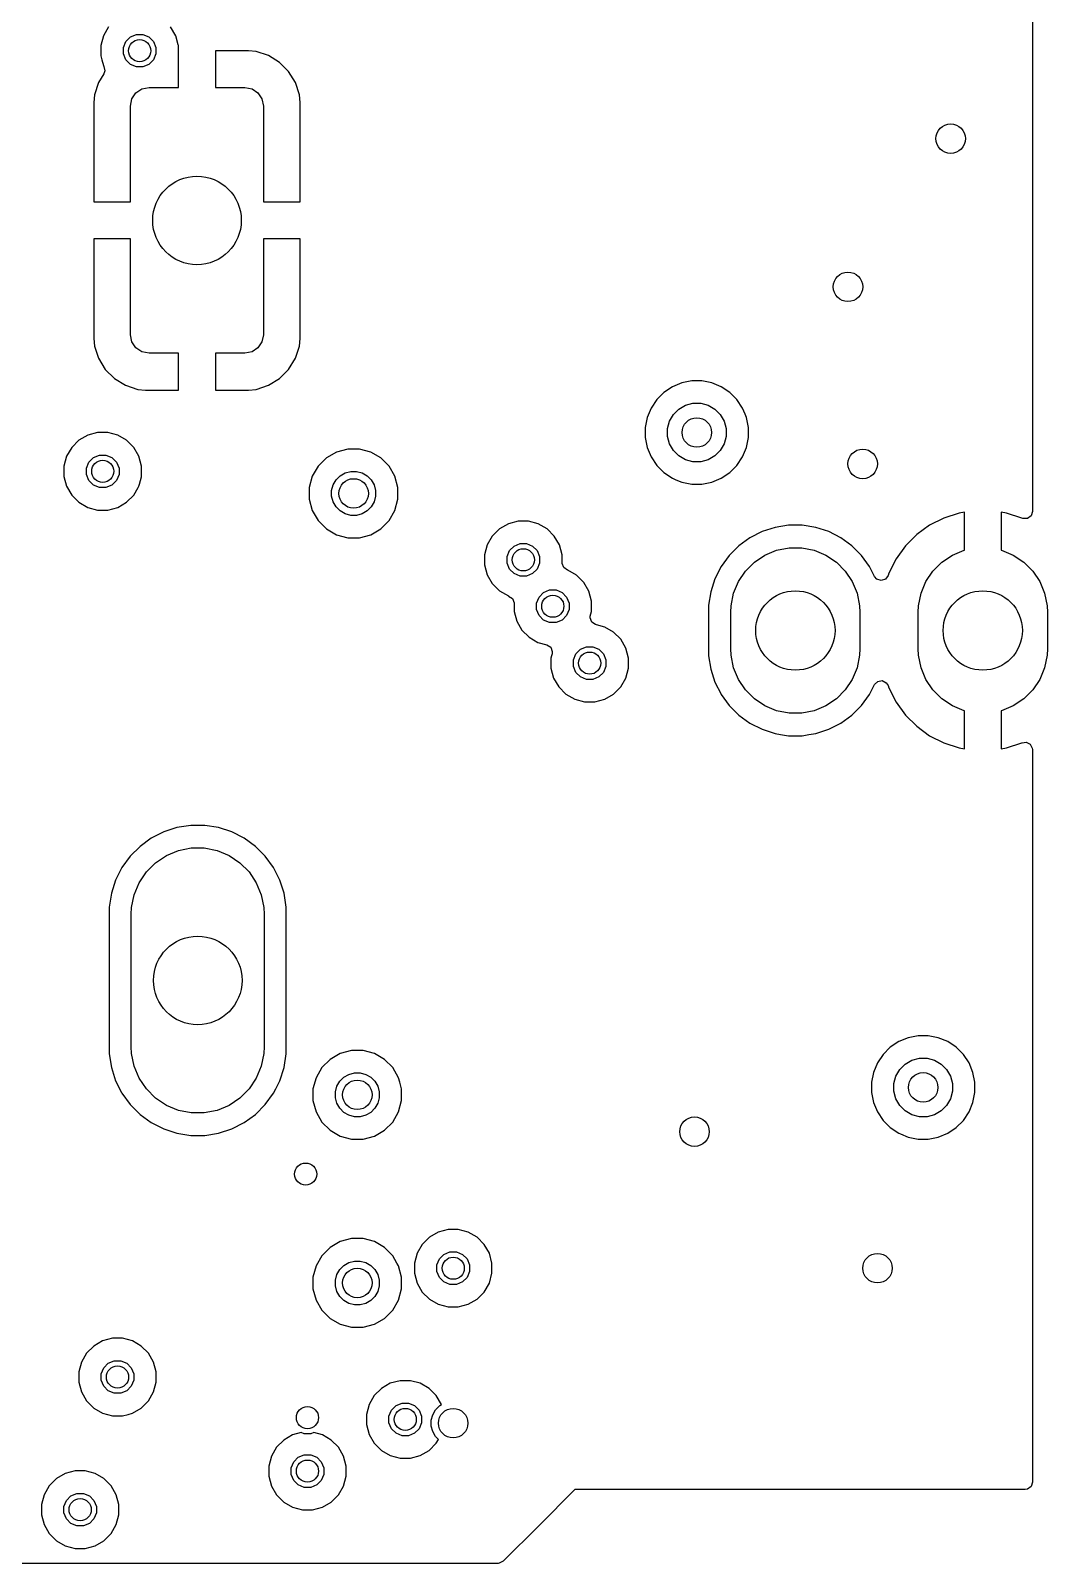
# Model space of a CAD drawing. Extents: x 89 to 178, y -115 to -57.
# Drawn here: x 124.42 to 138.2, y -95.6 to -74.83 of the extents above; entities that cross this region are included whole.
import ezdxf

# ---------------------------------------------------------------- set-up
doc = ezdxf.new("R2010")
doc.units = 0
doc.layers.add('BLACK', color=7, linetype='CONTINUOUS')

msp = doc.modelspace()

# ---------------------------------------------------------------- linework, layer by layer
at = {"layer": 'BLACK', "linetype": 'CONTINUOUS'}
for p, q in [((138, -57.1245), (138, -81.345403)), ((125.479495, -74.777335), (125.410312, -74.897164)), ((126.389688, -74.897164), (126.320505, -74.777335)), ((125.410312, -74.897164), (125.3745, -75.030817)), ((125.679323, -75.056105), (125.712919, -74.974997)), ((125.712919, -74.974997), (125.774997, -74.912919)), ((125.774997, -74.912919), (125.856105, -74.879323)), ((125.856105, -74.879323), (125.943895, -74.879323)), ((125.943895, -74.879323), (126.025003, -74.912919)), ((126.025003, -74.912919), (126.087081, -74.974997)), ((126.087081, -74.974997), (126.120677, -75.056105)), ((126.423316, -75.022666), (126.389688, -74.897164)), ((125.3745, -75.030817), (125.3745, -75.169183)), ((125.3745, -75.169183), (125.38959, -75.2255)), ((125.679323, -75.143895), (125.679323, -75.056105)), ((125.712919, -75.225003), (125.679323, -75.143895)), ((126.120677, -75.143895), (126.087081, -75.225003)), ((126.120677, -75.056105), (126.120677, -75.143895)), ((126.4255, -75.030818), (126.423316, -75.022666)), ((126.4255, -75.056993), (126.4255, -75.030818)), ((126.426719, -75.07248), (126.4255, -75.056993)), ((126.4275, -75.074012), (126.426719, -75.07248)), ((126.4275, -75.6), (126.4275, -75.074012)), ((126.927501, -75.1), (126.9275, -75.100001)), ((126.9275, -75.100001), (126.9275, -75.6)), ((127.377487, -75.1), (126.927501, -75.1)), ((127.480193, -75.110493), (127.377487, -75.1)), ((127.646624, -75.165643), (127.480193, -75.110493)), ((127.79584, -75.25768), (127.646624, -75.165643)), ((125.38959, -75.2255), (125.410312, -75.302837)), ((125.410312, -75.302837), (125.416295, -75.313199)), ((125.429016, -75.373047), (125.414819, -75.41467)), ((125.416295, -75.313199), (125.429016, -75.373047)), ((125.774997, -75.287081), (125.712919, -75.225003)), ((125.856105, -75.320677), (125.774997, -75.287081)), ((125.943895, -75.320677), (125.856105, -75.320677)), ((126.025003, -75.287081), (125.943895, -75.320677)), ((126.087081, -75.225003), (126.025003, -75.287081)), ((127.919819, -75.381659), (127.79584, -75.25768)), ((128.011856, -75.530875), (127.919819, -75.381659)), ((125.343143, -75.530875), (125.287993, -75.697306)), ((125.414819, -75.41467), (125.343143, -75.530875)), ((125.931829, -75.61903), (126.0275, -75.6)), ((126.0275, -75.6), (126.4275, -75.6)), ((126.9275, -75.6), (127.3275, -75.6)), ((127.3275, -75.6), (127.423171, -75.61903)), ((128.067004, -75.6973), (128.011856, -75.530875)), ((125.287993, -75.697306), (125.2775, -75.800012)), ((125.2775, -75.800012), (125.2775, -77.149999)), ((125.7775, -75.85), (125.79653, -75.754329)), ((125.79653, -75.754329), (125.850723, -75.673223)), ((125.850723, -75.673223), (125.931829, -75.61903)), ((127.423171, -75.61903), (127.504277, -75.673223)), ((127.504277, -75.673223), (127.55847, -75.754329)), ((127.55847, -75.754329), (127.5775, -75.85)), ((128.067007, -75.697312), (128.067004, -75.6973)), ((128.077499, -75.800013), (128.067007, -75.697312)), ((128.077499, -77.149999), (128.077499, -75.800013)), ((125.7775, -77.15), (125.7775, -75.85)), ((127.5775, -75.85), (127.5775, -77.15)), ((125.2775, -77.149999), (125.277501, -77.15)), ((125.277501, -77.15), (125.7775, -77.15)), ((127.5775, -77.15), (128.077498, -77.15)), ((128.077498, -77.15), (128.077499, -77.149999)), ((125.277502, -77.65), (125.277501, -77.650001)), ((125.277501, -77.650001), (125.277501, -78.999986)), ((125.7775, -77.65), (125.277502, -77.65)), ((125.7775, -78.95), (125.7775, -77.65)), ((128.077499, -77.65), (127.5775, -77.65)), ((127.5775, -77.65), (127.5775, -78.95)), ((128.0775, -77.650001), (128.077499, -77.65)), ((128.0775, -78.999987), (128.0775, -77.650001)), ((125.277501, -78.999986), (125.287992, -79.102687)), ((125.287992, -79.102687), (125.287995, -79.102699)), ((125.287995, -79.102699), (125.343143, -79.269124)), ((125.79653, -79.045671), (125.7775, -78.95)), ((125.850723, -79.126777), (125.79653, -79.045671)), ((125.931829, -79.18097), (125.850723, -79.126777)), ((127.504277, -79.126777), (127.423171, -79.18097)), ((127.55847, -79.045671), (127.504277, -79.126777)), ((127.5775, -78.95), (127.55847, -79.045671)), ((128.011856, -79.269124), (128.067006, -79.102693)), ((128.067006, -79.102693), (128.0775, -78.999987)), ((125.343143, -79.269124), (125.43518, -79.41834)), ((126.0275, -79.2), (125.931829, -79.18097)), ((126.4275, -79.2), (126.0275, -79.2)), ((126.4275, -79.699998), (126.4275, -79.2)), ((127.3275, -79.2), (126.9275, -79.2)), ((126.9275, -79.2), (126.9275, -79.699998)), ((127.423171, -79.18097), (127.3275, -79.2)), ((127.919819, -79.41834), (128.011856, -79.269124)), ((125.43518, -79.41834), (125.559159, -79.542319)), ((125.559159, -79.542319), (125.708375, -79.634356)), ((127.646624, -79.634356), (127.79584, -79.542319)), ((127.79584, -79.542319), (127.919819, -79.41834)), ((125.708375, -79.634356), (125.874806, -79.689506)), ((125.874806, -79.689506), (125.977512, -79.699999)), ((125.977512, -79.699999), (126.427498, -79.699999)), ((126.427498, -79.699999), (126.4275, -79.699998)), ((126.9275, -79.699998), (126.927501, -79.699999)), ((126.927501, -79.699999), (127.377486, -79.699999)), ((127.377486, -79.699999), (127.480187, -79.689507)), ((127.480187, -79.689507), (127.480199, -79.689504)), ((127.480199, -79.689504), (127.646624, -79.634356)), ((133.005458, -79.730095), (132.907885, -79.827668)), ((133.120182, -79.653438), (133.005458, -79.730095)), ((133.120193, -79.653432), (133.120182, -79.653438)), ((133.24767, -79.60063), (133.120193, -79.653432)), ((133.247672, -79.60063), (133.24767, -79.60063)), ((133.383004, -79.57371), (133.247672, -79.60063)), ((133.383007, -79.57371), (133.383004, -79.57371)), ((133.520993, -79.57371), (133.383007, -79.57371)), ((133.520995, -79.57371), (133.520993, -79.57371)), ((133.656328, -79.60063), (133.520995, -79.57371)), ((133.783806, -79.653432), (133.656328, -79.60063)), ((133.783817, -79.653438), (133.783806, -79.653432)), ((133.898541, -79.730095), (133.783817, -79.653438)), ((133.996114, -79.827668), (133.898541, -79.730095)), ((132.831222, -79.942403), (132.77842, -80.06988)), ((132.831228, -79.942392), (132.831222, -79.942403)), ((132.907885, -79.827668), (132.831228, -79.942392)), ((133.134659, -80.030705), (133.208495, -79.956869)), ((133.208495, -79.956869), (133.298927, -79.904658)), ((133.298927, -79.904658), (133.39979, -79.877632)), ((133.39979, -79.877632), (133.50421, -79.877632)), ((133.50421, -79.877632), (133.605073, -79.904658)), ((133.605073, -79.904658), (133.695505, -79.956869)), ((133.695505, -79.956869), (133.769341, -80.030705)), ((134.072771, -79.942392), (133.996114, -79.827668)), ((134.072777, -79.942403), (134.072771, -79.942392)), ((134.107978, -80.027387), (134.072777, -79.942403)), ((132.77842, -80.069882), (132.7515, -80.205214)), ((132.77842, -80.06988), (132.77842, -80.069882)), ((133.055422, -80.222), (133.082448, -80.121137)), ((133.082448, -80.121137), (133.134659, -80.030705)), ((133.769341, -80.030705), (133.821552, -80.121137)), ((133.821552, -80.121137), (133.848578, -80.222)), ((134.12558, -80.069882), (134.107978, -80.027387)), ((134.1525, -80.205217), (134.12558, -80.069882)), ((125.077335, -80.379495), (124.979495, -80.477335)), ((125.197164, -80.310312), (125.077335, -80.379495)), ((125.330817, -80.2745), (125.197164, -80.310312)), ((125.469183, -80.2745), (125.330817, -80.2745)), ((125.602836, -80.310312), (125.469183, -80.2745)), ((125.722665, -80.379495), (125.602836, -80.310312)), ((125.820505, -80.477335), (125.722665, -80.379495)), ((132.7515, -80.205214), (132.7515, -80.343205)), ((132.7515, -80.343205), (132.77842, -80.478537)), ((133.055422, -80.32642), (133.055422, -80.222)), ((133.082448, -80.427283), (133.055422, -80.32642)), ((133.848578, -80.32642), (133.821552, -80.427283)), ((133.848578, -80.222), (133.848578, -80.32642)), ((134.12558, -80.478538), (134.1525, -80.343203)), ((134.1525, -80.343203), (134.1525, -80.205217)), ((124.979495, -80.477335), (124.910312, -80.597164)), ((125.274997, -80.612919), (125.356105, -80.579323)), ((125.356105, -80.579323), (125.443895, -80.579323)), ((125.443895, -80.579323), (125.525003, -80.612919)), ((125.889688, -80.597164), (125.820505, -80.477335)), ((128.568216, -80.540425), (128.431284, -80.619482)), ((128.720943, -80.499502), (128.568216, -80.540425)), ((128.879057, -80.499502), (128.720943, -80.499502)), ((129.031784, -80.540425), (128.879057, -80.499502)), ((129.168716, -80.619482), (129.031784, -80.540425)), ((132.77842, -80.478537), (132.77842, -80.478539)), ((132.77842, -80.478539), (132.831222, -80.606016)), ((133.134659, -80.517715), (133.082448, -80.427283)), ((133.208495, -80.591551), (133.134659, -80.517715)), ((133.298927, -80.643762), (133.208495, -80.591551)), ((133.695505, -80.591551), (133.605073, -80.643762)), ((133.769341, -80.517715), (133.695505, -80.591551)), ((133.821552, -80.427283), (133.769341, -80.517715)), ((134.072775, -80.606021), (134.12558, -80.478538)), ((124.910312, -80.597164), (124.8745, -80.730817)), ((124.8745, -80.730817), (124.8745, -80.869183)), ((125.179323, -80.756105), (125.212919, -80.674997)), ((125.179323, -80.843895), (125.179323, -80.756105)), ((125.212919, -80.674997), (125.274997, -80.612919)), ((125.525003, -80.612919), (125.587081, -80.674997)), ((125.587081, -80.674997), (125.620677, -80.756105)), ((125.620677, -80.756105), (125.620677, -80.843895)), ((125.9255, -80.730817), (125.889688, -80.597164)), ((125.9255, -80.869183), (125.9255, -80.730817)), ((128.31948, -80.731286), (128.240423, -80.868218)), ((128.431284, -80.619482), (128.31948, -80.731286)), ((129.28052, -80.731286), (129.168716, -80.619482)), ((129.359577, -80.868218), (129.28052, -80.731286)), ((132.831222, -80.606016), (132.831228, -80.606027)), ((132.831228, -80.606027), (132.907885, -80.720751)), ((132.907885, -80.720751), (133.005458, -80.818324)), ((133.39979, -80.670788), (133.298927, -80.643762)), ((133.50421, -80.670788), (133.39979, -80.670788)), ((133.605073, -80.643762), (133.50421, -80.670788)), ((133.898542, -80.818324), (133.996114, -80.720752)), ((133.996114, -80.720752), (134.072775, -80.606021)), ((124.8745, -80.869183), (124.910312, -81.002836)), ((124.910312, -81.002836), (124.979495, -81.122665)), ((125.212919, -80.925003), (125.179323, -80.843895)), ((125.274997, -80.987081), (125.212919, -80.925003)), ((125.356105, -81.020677), (125.274997, -80.987081)), ((125.525003, -80.987081), (125.443895, -81.020677)), ((125.587081, -80.925003), (125.525003, -80.987081)), ((125.620677, -80.843895), (125.587081, -80.925003)), ((125.879233, -81.020945), (125.889688, -81.002836)), ((125.889688, -81.002836), (125.897225, -80.97471)), ((125.897225, -80.97471), (125.924216, -80.873974)), ((125.924216, -80.873974), (125.9255, -80.869183)), ((128.240423, -80.868218), (128.1995, -81.020945)), ((128.502567, -81.060844), (128.522836, -80.985197)), ((128.522836, -80.985197), (128.561994, -80.917374)), ((128.561994, -80.917374), (128.617372, -80.861996)), ((128.617372, -80.861996), (128.685195, -80.822838)), ((128.685195, -80.822838), (128.760842, -80.802569)), ((128.760842, -80.802569), (128.839158, -80.802569)), ((128.839158, -80.802569), (128.914805, -80.822838)), ((128.914805, -80.822838), (128.982628, -80.861996)), ((128.982628, -80.861996), (129.038006, -80.917374)), ((129.038006, -80.917374), (129.077164, -80.985197)), ((129.077164, -80.985197), (129.097433, -81.060844)), ((129.4005, -81.020945), (129.359577, -80.868218)), ((133.005458, -80.818324), (133.120182, -80.894981)), ((133.120182, -80.894981), (133.120193, -80.894987)), ((133.120193, -80.894987), (133.167283, -80.914492)), ((133.167283, -80.914492), (133.247672, -80.94779)), ((133.247672, -80.94779), (133.383007, -80.97471)), ((133.383007, -80.97471), (133.383008, -80.97471)), ((133.383008, -80.97471), (133.520992, -80.97471)), ((133.520992, -80.97471), (133.520993, -80.97471)), ((133.520993, -80.97471), (133.656328, -80.94779)), ((133.656328, -80.94779), (133.783811, -80.894985)), ((133.783811, -80.894985), (133.898542, -80.818324)), ((124.979495, -81.122665), (125.077335, -81.220505)), ((125.443895, -81.020677), (125.356105, -81.020677)), ((125.722665, -81.220505), (125.820505, -81.122665)), ((125.820505, -81.122665), (125.879233, -81.020945)), ((128.1995, -81.020945), (128.1995, -81.179059)), ((128.1995, -81.179059), (128.240423, -81.331786)), ((128.502567, -81.13916), (128.502567, -81.060844)), ((128.522836, -81.214807), (128.502567, -81.13916)), ((128.561994, -81.28263), (128.522836, -81.214807)), ((129.077164, -81.214807), (129.038006, -81.28263)), ((129.097433, -81.13916), (129.077164, -81.214807)), ((129.097433, -81.060844), (129.097433, -81.13916)), ((129.359577, -81.331786), (129.4005, -81.179059)), ((129.4005, -81.179059), (129.4005, -81.020945)), ((125.077335, -81.220505), (125.197164, -81.289688)), ((125.197164, -81.289688), (125.330817, -81.3255)), ((125.330817, -81.3255), (125.330819, -81.3255)), ((125.330819, -81.3255), (125.469181, -81.3255)), ((125.469181, -81.3255), (125.469183, -81.3255)), ((125.469183, -81.3255), (125.602836, -81.289688)), ((125.602836, -81.289688), (125.722665, -81.220505)), ((128.240423, -81.331786), (128.31948, -81.468718)), ((128.617372, -81.338008), (128.561994, -81.28263)), ((128.685195, -81.377166), (128.617372, -81.338008)), ((128.760842, -81.397435), (128.685195, -81.377166)), ((128.839158, -81.397435), (128.760842, -81.397435)), ((128.914805, -81.377166), (128.839158, -81.397435)), ((128.982628, -81.338008), (128.914805, -81.377166)), ((129.038006, -81.28263), (128.982628, -81.338008)), ((129.28052, -81.468718), (129.359577, -81.331786)), ((137.005522, -81.366356), (136.799684, -81.433236)), ((137.077499, -81.354955), (137.005522, -81.366356)), ((137.0775, -81.354956), (137.077499, -81.354955)), ((137.0775, -81.869381), (137.0775, -81.354956)), ((137.649477, -81.366356), (137.5775, -81.354955)), ((137.5775, -81.354955), (137.5775, -81.869381)), ((137.855318, -81.433237), (137.649477, -81.366356)), ((137.981093, -81.403594), (137.931593, -81.439558)), ((138, -81.345403), (137.981093, -81.403594)), ((128.31948, -81.468718), (128.431284, -81.580522)), ((128.431284, -81.580522), (128.568216, -81.659579)), ((129.031784, -81.659579), (129.168716, -81.580522)), ((129.168716, -81.580522), (129.28052, -81.468718)), ((130.777335, -81.579479), (130.679495, -81.677319)), ((130.897164, -81.510296), (130.777335, -81.579479)), ((131.030817, -81.474484), (130.897164, -81.510296)), ((131.169183, -81.474484), (131.030817, -81.474484)), ((131.302836, -81.510296), (131.169183, -81.474484)), ((131.422665, -81.579479), (131.302836, -81.510296)), ((131.520505, -81.677319), (131.422665, -81.579479)), ((134.336266, -81.61812), (134.171406, -81.70212)), ((134.512238, -81.560944), (134.336266, -81.61812)), ((134.694983, -81.532), (134.512238, -81.560944)), ((134.694986, -81.532), (134.694983, -81.532)), ((134.880014, -81.532), (134.694986, -81.532)), ((134.880017, -81.532), (134.880014, -81.532)), ((135.062761, -81.560944), (134.880017, -81.532)), ((135.238733, -81.61812), (135.062761, -81.560944)), ((135.403593, -81.70212), (135.238733, -81.61812)), ((136.606845, -81.531492), (136.431748, -81.658708)), ((136.799684, -81.433236), (136.606845, -81.531492)), ((137.856056, -81.433613), (137.855318, -81.433237)), ((137.870407, -81.439558), (137.856056, -81.433613)), ((137.931593, -81.439558), (137.870407, -81.439558)), ((128.568216, -81.659579), (128.720943, -81.700502)), ((128.720943, -81.700502), (128.720945, -81.700502)), ((128.720945, -81.700502), (128.879055, -81.700502)), ((128.879055, -81.700502), (128.879057, -81.700502)), ((128.879057, -81.700502), (129.031784, -81.659579)), ((130.610312, -81.797148), (130.5745, -81.930801)), ((130.679495, -81.677319), (130.610312, -81.797148)), ((130.912919, -81.874981), (130.974997, -81.812903)), ((130.974997, -81.812903), (131.056105, -81.779307)), ((131.056105, -81.779307), (131.143895, -81.779307)), ((131.143895, -81.779307), (131.225003, -81.812903)), ((131.225003, -81.812903), (131.287081, -81.874981)), ((131.589688, -81.797148), (131.520505, -81.677319)), ((131.6255, -81.930801), (131.589688, -81.797148)), ((134.021714, -81.810878), (133.890878, -81.941714)), ((134.171406, -81.70212), (134.021714, -81.810878)), ((134.533501, -81.870177), (134.701735, -81.836713)), ((134.701735, -81.836713), (134.873265, -81.836713)), ((134.873265, -81.836713), (135.041499, -81.870177)), ((135.403595, -81.702121), (135.403593, -81.70212)), ((135.403596, -81.702122), (135.403595, -81.702121)), ((135.553287, -81.810879), (135.403596, -81.702122)), ((135.684121, -81.941713), (135.553287, -81.810879)), ((136.278708, -81.811748), (136.151492, -81.986845)), ((136.431748, -81.658708), (136.278708, -81.811748)), ((130.5745, -81.930801), (130.5745, -82.069167)), ((130.879323, -81.956089), (130.912919, -81.874981)), ((130.879323, -82.043879), (130.879323, -81.956089)), ((130.912919, -82.124987), (130.879323, -82.043879)), ((131.287081, -81.874981), (131.320677, -81.956089)), ((131.320677, -82.043879), (131.287081, -82.124987)), ((131.320677, -81.956089), (131.320677, -82.043879)), ((131.6255, -81.930802), (131.6255, -81.930801)), ((131.6255, -82.042624), (131.6255, -81.930802)), ((131.625635, -82.047799), (131.6255, -82.042624)), ((131.647559, -82.104922), (131.625635, -82.047799)), ((133.890878, -81.941714), (133.78212, -82.091406)), ((134.111116, -82.152406), (134.232406, -82.031116)), ((134.232406, -82.031116), (134.375028, -81.935819)), ((134.375028, -81.935819), (134.533501, -81.870177)), ((135.041499, -81.870177), (135.199972, -81.935819)), ((135.199972, -81.935819), (135.342594, -82.031116)), ((135.342594, -82.031116), (135.463884, -82.152406)), ((135.792878, -82.091404), (135.684121, -81.941713)), ((136.151492, -81.986845), (136.053235, -82.179686)), ((136.651116, -82.152406), (136.772406, -82.031116)), ((136.772406, -82.031116), (136.915028, -81.935819)), ((136.915028, -81.935819), (137.073501, -81.870177)), ((137.073501, -81.870177), (137.0775, -81.869381)), ((137.5775, -81.869381), (137.581499, -81.870177)), ((137.581499, -81.870177), (137.739972, -81.935819)), ((137.739972, -81.935819), (137.882594, -82.031116)), ((137.882594, -82.031116), (138.003884, -82.152406)), ((130.5745, -82.069167), (130.610312, -82.20282)), ((130.610312, -82.20282), (130.679495, -82.322649)), ((130.974997, -82.187065), (130.912919, -82.124987)), ((131.056105, -82.220661), (130.974997, -82.187065)), ((131.143895, -82.220661), (131.056105, -82.220661)), ((131.225003, -82.187065), (131.143895, -82.220661)), ((131.287081, -82.124987), (131.225003, -82.187065)), ((131.698871, -82.138249), (131.647559, -82.104922)), ((131.702832, -82.13931), (131.698871, -82.138249)), ((131.702834, -82.139311), (131.702832, -82.13931)), ((131.702836, -82.139312), (131.702834, -82.139311)), ((131.822665, -82.208495), (131.702836, -82.139312)), ((131.920505, -82.306335), (131.822665, -82.208495)), ((133.78212, -82.091406), (133.69812, -82.256266)), ((134.015819, -82.295028), (134.111116, -82.152406)), ((135.463884, -82.152406), (135.559181, -82.295028)), ((135.860865, -82.224836), (135.792878, -82.091404)), ((135.890882, -82.259982), (135.860865, -82.224836)), ((136.043228, -82.210484), (136.007263, -82.259984)), ((136.053235, -82.179686), (136.043228, -82.210484)), ((136.555819, -82.295028), (136.651116, -82.152406)), ((138.003884, -82.152406), (138.099181, -82.295028)), ((130.679495, -82.322649), (130.777335, -82.420489)), ((130.777335, -82.420489), (130.897164, -82.489672)), ((131.312919, -82.503997), (131.374997, -82.441919)), ((131.374997, -82.441919), (131.456105, -82.408323)), ((131.456105, -82.408323), (131.543895, -82.408323)), ((131.543895, -82.408323), (131.625003, -82.441919)), ((131.625003, -82.441919), (131.687081, -82.503997)), ((131.989688, -82.426164), (131.920505, -82.306335)), ((132.0255, -82.559817), (131.989688, -82.426164)), ((133.640944, -82.432238), (133.612, -82.614982)), ((133.69812, -82.256266), (133.640944, -82.432238)), ((133.916713, -82.621735), (133.950177, -82.453501)), ((133.950177, -82.453501), (134.015819, -82.295028)), ((135.559181, -82.295028), (135.624823, -82.453501)), ((135.624823, -82.453501), (135.658287, -82.621735)), ((135.949072, -82.27889), (135.890882, -82.259982)), ((136.007263, -82.259984), (135.949072, -82.27889)), ((136.456713, -82.621735), (136.490177, -82.453501)), ((136.490177, -82.453501), (136.555819, -82.295028)), ((138.099181, -82.295028), (138.164823, -82.453501)), ((138.164823, -82.453501), (138.198287, -82.621735)), ((130.897164, -82.489672), (130.901125, -82.490733)), ((130.901125, -82.490733), (130.952437, -82.524056)), ((130.952437, -82.524056), (130.974364, -82.581177)), ((130.974364, -82.581177), (130.9745, -82.586359)), ((130.9745, -82.586359), (130.9745, -82.698183)), ((131.279323, -82.585105), (131.312919, -82.503997)), ((131.279323, -82.672895), (131.279323, -82.585105)), ((131.687081, -82.503997), (131.720677, -82.585105)), ((131.720677, -82.585105), (131.720677, -82.672895)), ((132.0255, -82.698183), (132.0255, -82.559817)), ((133.612, -82.614982), (133.612, -83.300017)), ((133.9125, -82.7075), (133.916713, -82.621735)), ((135.658287, -82.621735), (135.6625, -82.7075)), ((136.4525, -82.7075), (136.456713, -82.621735)), ((138.198287, -82.621735), (138.2025, -82.7075)), ((130.9745, -82.698183), (131.010312, -82.831836)), ((131.010312, -82.831836), (131.079495, -82.951665)), ((131.312919, -82.754003), (131.279323, -82.672895)), ((131.374997, -82.816081), (131.312919, -82.754003)), ((131.456105, -82.849677), (131.374997, -82.816081)), ((131.543895, -82.849677), (131.456105, -82.849677)), ((131.625003, -82.816081), (131.543895, -82.849677)), ((131.687081, -82.754003), (131.625003, -82.816081)), ((131.720677, -82.672895), (131.687081, -82.754003)), ((132.006732, -82.786945), (132.007198, -82.770865)), ((132.028658, -82.844066), (132.006732, -82.786945)), ((132.007198, -82.770865), (132.008024, -82.763402)), ((132.008024, -82.763402), (132.0255, -82.698183)), ((132.079973, -82.877391), (132.028658, -82.844066)), ((132.124917, -82.889433), (132.079973, -82.877391)), ((133.9125, -83.2075), (133.9125, -82.7075)), ((135.6625, -82.7075), (135.6625, -83.2075)), ((136.4525, -83.2075), (136.4525, -82.7075)), ((138.2025, -82.7075), (138.2025, -83.2075)), ((131.079495, -82.951665), (131.177335, -83.049505)), ((131.177335, -83.049505), (131.297164, -83.118688)), ((132.202836, -82.910312), (132.124917, -82.889433)), ((132.322665, -82.979495), (132.202836, -82.910312)), ((132.420505, -83.077335), (132.322665, -82.979495)), ((132.489688, -83.197164), (132.420505, -83.077335)), ((131.297164, -83.118688), (131.420027, -83.151608)), ((131.420027, -83.151608), (131.47134, -83.184932)), ((131.47134, -83.184932), (131.493267, -83.242054)), ((131.49003, -83.272857), (131.482753, -83.300017)), ((131.493267, -83.242054), (131.49003, -83.272857)), ((131.779323, -83.356105), (131.812919, -83.274997)), ((131.812919, -83.274997), (131.874997, -83.212919)), ((131.874997, -83.212919), (131.956105, -83.179323)), ((131.956105, -83.179323), (132.043895, -83.179323)), ((132.043895, -83.179323), (132.125003, -83.212919)), ((132.125003, -83.212919), (132.187081, -83.274997)), ((132.187081, -83.274997), (132.220677, -83.356105)), ((132.5255, -83.330817), (132.489688, -83.197164)), ((133.916713, -83.293265), (133.9125, -83.2075)), ((133.950177, -83.461499), (133.916713, -83.293265)), ((135.658287, -83.293265), (135.624823, -83.461499)), ((135.6625, -83.2075), (135.658287, -83.293265)), ((136.456713, -83.293265), (136.4525, -83.2075)), ((136.490177, -83.461499), (136.456713, -83.293265)), ((138.198287, -83.293265), (138.164823, -83.461499)), ((138.2025, -83.2075), (138.198287, -83.293265)), ((131.482753, -83.300017), (131.4745, -83.330817)), ((131.4745, -83.330817), (131.4745, -83.469183)), ((131.4745, -83.469183), (131.510312, -83.602836)), ((131.779323, -83.443895), (131.779323, -83.356105)), ((131.812919, -83.525003), (131.779323, -83.443895)), ((132.220677, -83.443895), (132.187081, -83.525003)), ((132.220677, -83.356105), (132.220677, -83.443895)), ((132.489688, -83.602836), (132.5255, -83.469183)), ((132.5255, -83.469183), (132.5255, -83.330817)), ((133.612, -83.300017), (133.640944, -83.482761)), ((133.640944, -83.482761), (133.69812, -83.658733)), ((134.015819, -83.619972), (133.950177, -83.461499)), ((135.624823, -83.461499), (135.559181, -83.619972)), ((136.555819, -83.619972), (136.490177, -83.461499)), ((138.164823, -83.461499), (138.099181, -83.619972)), ((131.510312, -83.602836), (131.579495, -83.722665)), ((131.874997, -83.587081), (131.812919, -83.525003)), ((131.956105, -83.620677), (131.874997, -83.587081)), ((132.043895, -83.620677), (131.956105, -83.620677)), ((132.125003, -83.587081), (132.043895, -83.620677)), ((132.187081, -83.525003), (132.125003, -83.587081)), ((132.420505, -83.722665), (132.489688, -83.602836)), ((133.69812, -83.658733), (133.780546, -83.820504)), ((134.111116, -83.762594), (134.015819, -83.619972)), ((135.559181, -83.619972), (135.463884, -83.762594)), ((135.792878, -83.823596), (135.860866, -83.690161)), ((135.860866, -83.690161), (135.904128, -83.6469)), ((135.904128, -83.6469), (135.96456, -83.637328)), ((135.96456, -83.637328), (136.019077, -83.665105)), ((136.019077, -83.665105), (136.043228, -83.704516)), ((136.043228, -83.704516), (136.053233, -83.73531)), ((136.651116, -83.762594), (136.555819, -83.619972)), ((138.099181, -83.619972), (138.003884, -83.762594)), ((131.579495, -83.722665), (131.677335, -83.820505)), ((131.677335, -83.820505), (131.797164, -83.889688)), ((131.797164, -83.889688), (131.930817, -83.9255)), ((132.069183, -83.9255), (132.202836, -83.889688)), ((132.202836, -83.889688), (132.322665, -83.820505)), ((132.322665, -83.820505), (132.420505, -83.722665)), ((133.780546, -83.820504), (133.782122, -83.823596)), ((133.782122, -83.823596), (133.890879, -83.973287)), ((134.232406, -83.883884), (134.111116, -83.762594)), ((134.375028, -83.979181), (134.232406, -83.883884)), ((135.342594, -83.883884), (135.199972, -83.979181)), ((135.463884, -83.762594), (135.342594, -83.883884)), ((135.684121, -83.973287), (135.792878, -83.823596)), ((136.053233, -83.73531), (136.053235, -83.735313)), ((136.053235, -83.735313), (136.151492, -83.928154)), ((136.772406, -83.883884), (136.651116, -83.762594)), ((136.915028, -83.979181), (136.772406, -83.883884)), ((137.882594, -83.883884), (137.739972, -83.979181)), ((138.003884, -83.762594), (137.882594, -83.883884)), ((131.930817, -83.9255), (131.930819, -83.9255)), ((131.930819, -83.9255), (132.069181, -83.9255)), ((132.069181, -83.9255), (132.069183, -83.9255)), ((133.890879, -83.973287), (134.021713, -84.104121)), ((134.021713, -84.104121), (134.171404, -84.212878)), ((134.533501, -84.044823), (134.375028, -83.979181)), ((134.701735, -84.078287), (134.533501, -84.044823)), ((134.873265, -84.078287), (134.701735, -84.078287)), ((135.041499, -84.044823), (134.873265, -84.078287)), ((135.199972, -83.979181), (135.041499, -84.044823)), ((135.403596, -84.212878), (135.553287, -84.104121)), ((135.553287, -84.104121), (135.684121, -83.973287)), ((136.151492, -83.928154), (136.278708, -84.103251)), ((136.278708, -84.103251), (136.431748, -84.256291)), ((137.073501, -84.044823), (136.915028, -83.979181)), ((137.0775, -84.045618), (137.073501, -84.044823)), ((137.0775, -84.560042), (137.0775, -84.045618)), ((137.581499, -84.044823), (137.5775, -84.045618)), ((137.5775, -84.045618), (137.5775, -84.560043)), ((137.739972, -83.979181), (137.581499, -84.044823)), ((134.171404, -84.212878), (134.336265, -84.296879)), ((134.336265, -84.296879), (134.512236, -84.354055)), ((135.062764, -84.354055), (135.238735, -84.296879)), ((135.238735, -84.296879), (135.403596, -84.212878)), ((136.431748, -84.256291), (136.606845, -84.383507)), ((134.512236, -84.354055), (134.585336, -84.365633)), ((134.585336, -84.365633), (134.694983, -84.383)), ((134.694983, -84.383), (134.694986, -84.383)), ((134.694986, -84.383), (134.880017, -84.383)), ((134.880017, -84.383), (134.971389, -84.368527)), ((134.971389, -84.368527), (135.062764, -84.354055)), ((136.606845, -84.383507), (136.799684, -84.481763)), ((136.799684, -84.481763), (137.005521, -84.548643)), ((137.649478, -84.548643), (137.85531, -84.481765)), ((137.85531, -84.481765), (137.856039, -84.481394)), ((137.856039, -84.481394), (137.856313, -84.48135)), ((137.856313, -84.48135), (137.85891, -84.480275)), ((137.85891, -84.480275), (137.859167, -84.480897)), ((137.859167, -84.480897), (137.916469, -84.471812)), ((137.916469, -84.471812), (137.970991, -84.49958)), ((137.970991, -84.49958), (137.998778, -84.554091)), ((137.005521, -84.548643), (137.077499, -84.560043)), ((137.077499, -84.560043), (137.0775, -84.560042)), ((137.5775, -84.560043), (137.649478, -84.548643)), ((137.998778, -84.554091), (138, -84.569596)), ((138, -84.569596), (138, -94.501)), ((126.058303, -85.773238), (125.905428, -85.884309)), ((126.226667, -85.687453), (126.058303, -85.773238)), ((126.406386, -85.629058), (126.226667, -85.687453)), ((126.593016, -85.5995), (126.406386, -85.629058)), ((126.593019, -85.5995), (126.593016, -85.5995)), ((126.781981, -85.5995), (126.593019, -85.5995)), ((126.781984, -85.5995), (126.781981, -85.5995)), ((126.968613, -85.629058), (126.781984, -85.5995)), ((127.148332, -85.687453), (126.968613, -85.629058)), ((127.316696, -85.773238), (127.148332, -85.687453)), ((127.316698, -85.773239), (127.316696, -85.773238)), ((127.316699, -85.77324), (127.316698, -85.773239)), ((127.469573, -85.88431), (127.316699, -85.77324)), ((125.905428, -85.884309), (125.771809, -86.017928)), ((126.263243, -86.006271), (126.426244, -85.938754)), ((126.426244, -85.938754), (126.599285, -85.904334)), ((126.599285, -85.904334), (126.775715, -85.904334)), ((126.775715, -85.904334), (126.948756, -85.938754)), ((126.948756, -85.938754), (127.111757, -86.006271)), ((127.60319, -86.017927), (127.469573, -85.88431)), ((125.660738, -86.170803), (125.574953, -86.339167)), ((125.771809, -86.017928), (125.660738, -86.170803)), ((125.991791, -86.229046), (126.116546, -86.104291)), ((126.116546, -86.104291), (126.263243, -86.006271)), ((127.111757, -86.006271), (127.258454, -86.104291)), ((127.258454, -86.104291), (127.383209, -86.229046)), ((127.71426, -86.170801), (127.60319, -86.017927)), ((127.800047, -86.339168), (127.71426, -86.170801)), ((125.574953, -86.339167), (125.516558, -86.518886)), ((125.826254, -86.538744), (125.893771, -86.375743)), ((125.893771, -86.375743), (125.991791, -86.229046)), ((127.383209, -86.229046), (127.481229, -86.375743)), ((127.481229, -86.375743), (127.548746, -86.538744)), ((127.85844, -86.518882), (127.800047, -86.339168)), ((125.516558, -86.518886), (125.487, -86.705515)), ((125.791834, -86.711785), (125.826254, -86.538744)), ((127.548746, -86.538744), (127.583166, -86.711785)), ((127.858441, -86.518886), (127.85844, -86.518882)), ((127.888, -86.705515), (127.858441, -86.518886)), ((125.487, -86.705515), (125.487, -88.694484)), ((125.7875, -86.8), (125.791834, -86.711785)), ((125.7875, -88.6), (125.7875, -86.8)), ((127.583166, -86.711785), (127.5875, -86.8)), ((127.5875, -86.8), (127.5875, -88.6)), ((127.888, -88.694484), (127.888, -86.705515)), ((136.31567, -88.47642), (136.188193, -88.529222)), ((136.315672, -88.47642), (136.31567, -88.47642)), ((136.451004, -88.4495), (136.315672, -88.47642)), ((136.451007, -88.4495), (136.451004, -88.4495)), ((136.588993, -88.4495), (136.451007, -88.4495)), ((136.588995, -88.4495), (136.588993, -88.4495)), ((136.724328, -88.47642), (136.588995, -88.4495)), ((136.851806, -88.529222), (136.724328, -88.47642)), ((125.487, -88.694484), (125.516558, -88.881113)), ((125.791834, -88.688215), (125.7875, -88.6)), ((125.826254, -88.861256), (125.791834, -88.688215)), ((127.583166, -88.688215), (127.548746, -88.861256)), ((127.5875, -88.6), (127.583166, -88.688215)), ((127.858441, -88.881113), (127.888, -88.694484)), ((128.618214, -88.690423), (128.481282, -88.76948)), ((128.770941, -88.6495), (128.618214, -88.690423)), ((128.929055, -88.6495), (128.770941, -88.6495)), ((129.081782, -88.690423), (128.929055, -88.6495)), ((129.218714, -88.76948), (129.081782, -88.690423)), ((136.073458, -88.605885), (135.975885, -88.703458)), ((136.188182, -88.529228), (136.073458, -88.605885)), ((136.188193, -88.529222), (136.188182, -88.529228)), ((136.851817, -88.529228), (136.851806, -88.529222)), ((136.966541, -88.605885), (136.851817, -88.529228)), ((137.064114, -88.703458), (136.966541, -88.605885)), ((125.516558, -88.881113), (125.574953, -89.060832)), ((125.893771, -89.024257), (125.826254, -88.861256)), ((127.548746, -88.861256), (127.481229, -89.024257)), ((127.800047, -89.060832), (127.85844, -88.881118)), ((127.85844, -88.881118), (127.858441, -88.881113)), ((128.369478, -88.881284), (128.290421, -89.018216)), ((128.481282, -88.76948), (128.369478, -88.881284)), ((129.330518, -88.881284), (129.218714, -88.76948)), ((129.409575, -89.018216), (129.330518, -88.881284)), ((135.899222, -88.818193), (135.84642, -88.94567)), ((135.899228, -88.818182), (135.899222, -88.818193)), ((135.975885, -88.703458), (135.899228, -88.818182)), ((136.202659, -88.906495), (136.276495, -88.832659)), ((136.276495, -88.832659), (136.366927, -88.780448)), ((136.366927, -88.780448), (136.46779, -88.753422)), ((136.46779, -88.753422), (136.57221, -88.753422)), ((136.57221, -88.753422), (136.673073, -88.780448)), ((136.673073, -88.780448), (136.763505, -88.832659)), ((136.763505, -88.832659), (136.837341, -88.906495)), ((137.140771, -88.818182), (137.064114, -88.703458)), ((137.140774, -88.818187), (137.140771, -88.818182)), ((137.140775, -88.818189), (137.140774, -88.818187)), ((137.19358, -88.945672), (137.140775, -88.818189)), ((125.574953, -89.060832), (125.65554, -89.218995)), ((125.991791, -89.170954), (125.893771, -89.024257)), ((127.481229, -89.024257), (127.383209, -89.170954)), ((127.743943, -89.170943), (127.800047, -89.060832)), ((128.290421, -89.018216), (128.249498, -89.170943)), ((128.572834, -89.135195), (128.611992, -89.067372)), ((128.611992, -89.067372), (128.66737, -89.011994)), ((128.66737, -89.011994), (128.735193, -88.972836)), ((128.735193, -88.972836), (128.81084, -88.952567)), ((128.81084, -88.952567), (128.889156, -88.952567)), ((128.889156, -88.952567), (128.964803, -88.972836)), ((128.964803, -88.972836), (129.032626, -89.011994)), ((129.032626, -89.011994), (129.088004, -89.067372)), ((129.088004, -89.067372), (129.127162, -89.135195)), ((129.426399, -89.081004), (129.409575, -89.018216)), ((129.450498, -89.170943), (129.426399, -89.081004)), ((135.84642, -88.945672), (135.8195, -89.081004)), ((135.8195, -89.081004), (135.8195, -89.218995)), ((135.84642, -88.94567), (135.84642, -88.945672)), ((136.123422, -89.09779), (136.150448, -88.996927)), ((136.123422, -89.20221), (136.123422, -89.09779)), ((136.150448, -88.996927), (136.202659, -88.906495)), ((136.837341, -88.906495), (136.889552, -88.996927)), ((136.889552, -88.996927), (136.916578, -89.09779)), ((136.916578, -89.09779), (136.916578, -89.20221)), ((137.2205, -89.081007), (137.19358, -88.945672)), ((137.2205, -89.218993), (137.2205, -89.081007)), ((125.65554, -89.218995), (125.66074, -89.229199)), ((125.66074, -89.229199), (125.77181, -89.382073)), ((126.116546, -89.295709), (125.991791, -89.170954)), ((126.263243, -89.393729), (126.116546, -89.295709)), ((127.258454, -89.295709), (127.111757, -89.393729)), ((127.383209, -89.170954), (127.258454, -89.295709)), ((127.60319, -89.382073), (127.71426, -89.229199)), ((127.71426, -89.229199), (127.743943, -89.170943)), ((128.249498, -89.170943), (128.249498, -89.329057)), ((128.552565, -89.210842), (128.572834, -89.135195)), ((128.552565, -89.289158), (128.552565, -89.210842)), ((128.572834, -89.364805), (128.552565, -89.289158)), ((129.127162, -89.135195), (129.147431, -89.210842)), ((129.147431, -89.289158), (129.127162, -89.364805)), ((129.147431, -89.210842), (129.147431, -89.289158)), ((129.450498, -89.329057), (129.450498, -89.170943)), ((135.8195, -89.218995), (135.84642, -89.354327)), ((136.150448, -89.303073), (136.123422, -89.20221)), ((136.202659, -89.393505), (136.150448, -89.303073)), ((136.889552, -89.303073), (136.837341, -89.393505)), ((136.916578, -89.20221), (136.889552, -89.303073)), ((137.19358, -89.354328), (137.2205, -89.218993)), ((125.77181, -89.382073), (125.905427, -89.51569)), ((125.905427, -89.51569), (126.058301, -89.62676)), ((126.426244, -89.461246), (126.263243, -89.393729)), ((126.599285, -89.495666), (126.426244, -89.461246)), ((126.775715, -89.495666), (126.599285, -89.495666)), ((126.948756, -89.461246), (126.775715, -89.495666)), ((127.111757, -89.393729), (126.948756, -89.461246)), ((127.316699, -89.62676), (127.469573, -89.51569)), ((127.469573, -89.51569), (127.60319, -89.382073)), ((128.249498, -89.329057), (128.290421, -89.481784)), ((128.290421, -89.481784), (128.369478, -89.618716)), ((128.611992, -89.432628), (128.572834, -89.364805)), ((128.66737, -89.488006), (128.611992, -89.432628)), ((128.735193, -89.527164), (128.66737, -89.488006)), ((129.032626, -89.488006), (128.964803, -89.527164)), ((129.088004, -89.432628), (129.032626, -89.488006)), ((129.127162, -89.364805), (129.088004, -89.432628)), ((129.330518, -89.618716), (129.409575, -89.481784)), ((129.409575, -89.481784), (129.450498, -89.329057)), ((135.84642, -89.354327), (135.84642, -89.354329)), ((135.84642, -89.354329), (135.899222, -89.481806)), ((135.899222, -89.481806), (135.899228, -89.481817)), ((135.899228, -89.481817), (135.975885, -89.596541)), ((136.276495, -89.467341), (136.202659, -89.393505)), ((136.366927, -89.519552), (136.276495, -89.467341)), ((136.46779, -89.546578), (136.366927, -89.519552)), ((136.673073, -89.519552), (136.57221, -89.546578)), ((136.763505, -89.467341), (136.673073, -89.519552)), ((136.837341, -89.393505), (136.763505, -89.467341)), ((137.064114, -89.596542), (137.140775, -89.481811)), ((137.140775, -89.481811), (137.19358, -89.354328)), ((126.058301, -89.62676), (126.226668, -89.712547)), ((126.226668, -89.712547), (126.406382, -89.77094)), ((126.968618, -89.77094), (127.148332, -89.712547)), ((127.148332, -89.712547), (127.316699, -89.62676)), ((128.369478, -89.618716), (128.481282, -89.73052)), ((128.481282, -89.73052), (128.618214, -89.809577)), ((128.81084, -89.547433), (128.735193, -89.527164)), ((128.889156, -89.547433), (128.81084, -89.547433)), ((128.964803, -89.527164), (128.889156, -89.547433)), ((129.081782, -89.809577), (129.218714, -89.73052)), ((129.218714, -89.73052), (129.330518, -89.618716)), ((135.975885, -89.596541), (136.073458, -89.694114)), ((136.073458, -89.694114), (136.188182, -89.770771)), ((136.57221, -89.546578), (136.46779, -89.546578)), ((136.851811, -89.770775), (136.966542, -89.694114)), ((136.966542, -89.694114), (137.064114, -89.596542)), ((126.406382, -89.77094), (126.406383, -89.77094)), ((126.406383, -89.77094), (126.406386, -89.770941)), ((126.406386, -89.770941), (126.593016, -89.8005)), ((126.593016, -89.8005), (126.593019, -89.8005)), ((126.593019, -89.8005), (126.781984, -89.8005)), ((126.781984, -89.8005), (126.968613, -89.770941)), ((126.968613, -89.770941), (126.968614, -89.77094)), ((126.968614, -89.77094), (126.968618, -89.77094)), ((128.618214, -89.809577), (128.770941, -89.8505)), ((128.770941, -89.8505), (128.770943, -89.8505)), ((128.770943, -89.8505), (128.929053, -89.8505)), ((128.929053, -89.8505), (128.929055, -89.8505)), ((128.929055, -89.8505), (129.081782, -89.809577)), ((136.188182, -89.770771), (136.188193, -89.770777)), ((136.188193, -89.770777), (136.213543, -89.781277)), ((136.213543, -89.781277), (136.315672, -89.82358)), ((136.315672, -89.82358), (136.451007, -89.8505)), ((136.451007, -89.8505), (136.451008, -89.8505)), ((136.451008, -89.8505), (136.588992, -89.8505)), ((136.588992, -89.8505), (136.588993, -89.8505)), ((136.588993, -89.8505), (136.724328, -89.82358)), ((136.724328, -89.82358), (136.851811, -89.770775)), ((129.827333, -91.179495), (129.729493, -91.277335)), ((129.947162, -91.110312), (129.827333, -91.179495)), ((130.080815, -91.0745), (129.947162, -91.110312)), ((130.219181, -91.0745), (130.080815, -91.0745)), ((130.352834, -91.110312), (130.219181, -91.0745)), ((130.472663, -91.179495), (130.352834, -91.110312)), ((130.570503, -91.277335), (130.472663, -91.179495)), ((128.481284, -91.31948), (128.36948, -91.431284)), ((128.618216, -91.240423), (128.481284, -91.31948)), ((128.770943, -91.1995), (128.618216, -91.240423)), ((128.929057, -91.1995), (128.770943, -91.1995)), ((129.081784, -91.240423), (128.929057, -91.1995)), ((129.218716, -91.31948), (129.081784, -91.240423)), ((129.33052, -91.431284), (129.218716, -91.31948)), ((129.729493, -91.277335), (129.66031, -91.397164)), ((130.024995, -91.412919), (130.106103, -91.379323)), ((130.106103, -91.379323), (130.193893, -91.379323)), ((130.193893, -91.379323), (130.275001, -91.412919)), ((130.639686, -91.397164), (130.570503, -91.277335)), ((128.290423, -91.568216), (128.2495, -91.720943)), ((128.36948, -91.431284), (128.290423, -91.568216)), ((128.611994, -91.617372), (128.667372, -91.561994)), ((128.667372, -91.561994), (128.735195, -91.522836)), ((128.735195, -91.522836), (128.810842, -91.502567)), ((128.810842, -91.502567), (128.889158, -91.502567)), ((128.889158, -91.502567), (128.964805, -91.522836)), ((128.964805, -91.522836), (129.032628, -91.561994)), ((129.032628, -91.561994), (129.088006, -91.617372)), ((129.387985, -91.530817), (129.33052, -91.431284)), ((129.409577, -91.568216), (129.387985, -91.530817)), ((129.4505, -91.720943), (129.409577, -91.568216)), ((129.66031, -91.397164), (129.624498, -91.530817)), ((129.624498, -91.530817), (129.624498, -91.669183)), ((129.929321, -91.556105), (129.962917, -91.474997)), ((129.929321, -91.643895), (129.929321, -91.556105)), ((129.962917, -91.474997), (130.024995, -91.412919)), ((130.275001, -91.412919), (130.337079, -91.474997)), ((130.337079, -91.474997), (130.370675, -91.556105)), ((130.370675, -91.556105), (130.370675, -91.643895)), ((130.675498, -91.530817), (130.639686, -91.397164)), ((130.675498, -91.669183), (130.675498, -91.530817)), ((128.2495, -91.720943), (128.2495, -91.879057)), ((128.552567, -91.760842), (128.572836, -91.685195)), ((128.552567, -91.839158), (128.552567, -91.760842)), ((128.572836, -91.685195), (128.611994, -91.617372)), ((129.088006, -91.617372), (129.127164, -91.685195)), ((129.127164, -91.685195), (129.147433, -91.760842)), ((129.147433, -91.760842), (129.147433, -91.839158)), ((129.4505, -91.879057), (129.4505, -91.720943)), ((129.624498, -91.669183), (129.66031, -91.802836)), ((129.66031, -91.802836), (129.729493, -91.922665)), ((129.962917, -91.725003), (129.929321, -91.643895)), ((130.024995, -91.787081), (129.962917, -91.725003)), ((130.106103, -91.820677), (130.024995, -91.787081)), ((130.275001, -91.787081), (130.193893, -91.820677)), ((130.337079, -91.725003), (130.275001, -91.787081)), ((130.370675, -91.643895), (130.337079, -91.725003)), ((130.570503, -91.922665), (130.639686, -91.802836)), ((130.639686, -91.802836), (130.675498, -91.669183)), ((128.2495, -91.879057), (128.290423, -92.031784)), ((128.572836, -91.914805), (128.552567, -91.839158)), ((128.611994, -91.982628), (128.572836, -91.914805)), ((128.667372, -92.038006), (128.611994, -91.982628)), ((129.088006, -91.982628), (129.032628, -92.038006)), ((129.127164, -91.914805), (129.088006, -91.982628)), ((129.147433, -91.839158), (129.127164, -91.914805)), ((129.409577, -92.031784), (129.4505, -91.879057)), ((129.729493, -91.922665), (129.827333, -92.020505)), ((130.193893, -91.820677), (130.106103, -91.820677)), ((130.472663, -92.020505), (130.570503, -91.922665)), ((128.290423, -92.031784), (128.36948, -92.168716)), ((128.36948, -92.168716), (128.481284, -92.28052)), ((128.735195, -92.077164), (128.667372, -92.038006)), ((128.810842, -92.097433), (128.735195, -92.077164)), ((128.889158, -92.097433), (128.810842, -92.097433)), ((128.964805, -92.077164), (128.889158, -92.097433)), ((129.032628, -92.038006), (128.964805, -92.077164)), ((129.218716, -92.28052), (129.33052, -92.168716)), ((129.33052, -92.168716), (129.409577, -92.031784)), ((129.827333, -92.020505), (129.947162, -92.089688)), ((129.947162, -92.089688), (130.080815, -92.1255)), ((130.080815, -92.1255), (130.080817, -92.1255)), ((130.080817, -92.1255), (130.219179, -92.1255)), ((130.219179, -92.1255), (130.219181, -92.1255)), ((130.219181, -92.1255), (130.352834, -92.089688)), ((130.352834, -92.089688), (130.472663, -92.020505)), ((128.481284, -92.28052), (128.618216, -92.359577)), ((128.618216, -92.359577), (128.770943, -92.4005)), ((128.770943, -92.4005), (128.770945, -92.4005)), ((128.770945, -92.4005), (128.929055, -92.4005)), ((128.929055, -92.4005), (128.929057, -92.4005)), ((128.929057, -92.4005), (129.081784, -92.359577)), ((129.081784, -92.359577), (129.218716, -92.28052)), ((125.397164, -92.585312), (125.277335, -92.654495)), ((125.530817, -92.5495), (125.397164, -92.585312)), ((125.669183, -92.5495), (125.530817, -92.5495)), ((125.802836, -92.585312), (125.669183, -92.5495)), ((125.922665, -92.654495), (125.802836, -92.585312)), ((125.179495, -92.752335), (125.110312, -92.872164)), ((125.277335, -92.654495), (125.179495, -92.752335)), ((126.020505, -92.752335), (125.922665, -92.654495)), ((126.089688, -92.872164), (126.020505, -92.752335)), ((125.110312, -92.872164), (125.0745, -93.005817)), ((125.0745, -93.005817), (125.0745, -93.144183)), ((125.379323, -93.031105), (125.412919, -92.949997)), ((125.379323, -93.118895), (125.379323, -93.031105)), ((125.412919, -92.949997), (125.474997, -92.887919)), ((125.474997, -92.887919), (125.556105, -92.854323)), ((125.556105, -92.854323), (125.643895, -92.854323)), ((125.643895, -92.854323), (125.725003, -92.887919)), ((125.725003, -92.887919), (125.787081, -92.949997)), ((125.787081, -92.949997), (125.820677, -93.031105)), ((125.820677, -93.031105), (125.820677, -93.118895)), ((126.1255, -93.005817), (126.089688, -92.872164)), ((126.1255, -93.144183), (126.1255, -93.005817)), ((125.0745, -93.144183), (125.110312, -93.277836)), ((125.412919, -93.200003), (125.379323, -93.118895)), ((125.474997, -93.262081), (125.412919, -93.200003)), ((125.556105, -93.295677), (125.474997, -93.262081)), ((125.725003, -93.262081), (125.643895, -93.295677)), ((125.787081, -93.200003), (125.725003, -93.262081)), ((125.820677, -93.118895), (125.787081, -93.200003)), ((126.089688, -93.277836), (126.1255, -93.144183)), ((129.177335, -93.229495), (129.079495, -93.327335)), ((129.297164, -93.160312), (129.177335, -93.229495)), ((129.430817, -93.1245), (129.297164, -93.160312)), ((129.569183, -93.1245), (129.430817, -93.1245)), ((129.702836, -93.160312), (129.569183, -93.1245)), ((129.822665, -93.229495), (129.702836, -93.160312)), ((129.920505, -93.327335), (129.822665, -93.229495)), ((125.110312, -93.277836), (125.179495, -93.397665)), ((125.179495, -93.397665), (125.277335, -93.495505)), ((125.643895, -93.295677), (125.556105, -93.295677)), ((125.922665, -93.495505), (126.020505, -93.397665)), ((126.020505, -93.397665), (126.089688, -93.277836)), ((129.010312, -93.447164), (128.9745, -93.580817)), ((129.079495, -93.327335), (129.010312, -93.447164)), ((129.312919, -93.524997), (129.374997, -93.462919)), ((129.374997, -93.462919), (129.456105, -93.429323)), ((129.456105, -93.429323), (129.543895, -93.429323)), ((129.543895, -93.429323), (129.625003, -93.462919)), ((129.625003, -93.462919), (129.687081, -93.524997)), ((129.911994, -93.517372), (129.967372, -93.461994)), ((129.989688, -93.447164), (129.920505, -93.327335)), ((129.967372, -93.461994), (129.990139, -93.448849)), ((129.990139, -93.448849), (129.989688, -93.447164)), ((125.277335, -93.495505), (125.397164, -93.564688)), ((125.397164, -93.564688), (125.530817, -93.6005)), ((125.530817, -93.6005), (125.530819, -93.6005)), ((125.530819, -93.6005), (125.669181, -93.6005)), ((125.669181, -93.6005), (125.669183, -93.6005)), ((125.669183, -93.6005), (125.742641, -93.580817)), ((125.742641, -93.580817), (125.802836, -93.564688)), ((125.802836, -93.564688), (125.922665, -93.495505)), ((128.9745, -93.580817), (128.9745, -93.719183)), ((129.279323, -93.606105), (129.312919, -93.524997)), ((129.279323, -93.693895), (129.279323, -93.606105)), ((129.687081, -93.524997), (129.720677, -93.606105)), ((129.720677, -93.606105), (129.720677, -93.693895)), ((129.852567, -93.660842), (129.872836, -93.585195)), ((129.852567, -93.739158), (129.852567, -93.660842)), ((129.872836, -93.585195), (129.911994, -93.517372)), ((127.972164, -93.860312), (127.852335, -93.929495)), ((128.090128, -93.828703), (127.972164, -93.860312)), ((128.131105, -93.845677), (128.090128, -93.828703)), ((128.218895, -93.845677), (128.131105, -93.845677)), ((128.259871, -93.828703), (128.218895, -93.845677)), ((128.377836, -93.860312), (128.259871, -93.828703)), ((128.497665, -93.929495), (128.377836, -93.860312)), ((128.9745, -93.719183), (129.010312, -93.852836)), ((129.010312, -93.852836), (129.079495, -93.972665)), ((129.312919, -93.775003), (129.279323, -93.693895)), ((129.374997, -93.837081), (129.312919, -93.775003)), ((129.456105, -93.870677), (129.374997, -93.837081)), ((129.543895, -93.870677), (129.456105, -93.870677)), ((129.625003, -93.837081), (129.543895, -93.870677)), ((129.687081, -93.775003), (129.625003, -93.837081)), ((129.720677, -93.693895), (129.687081, -93.775003)), ((129.872836, -93.814805), (129.852567, -93.739158)), ((129.911994, -93.882628), (129.872836, -93.814805)), ((129.950345, -93.920979), (129.911994, -93.882628)), ((127.754495, -94.027335), (127.685312, -94.147164)), ((127.852335, -93.929495), (127.754495, -94.027335)), ((128.595505, -94.027335), (128.497665, -93.929495)), ((128.664688, -94.147164), (128.595505, -94.027335)), ((129.079495, -93.972665), (129.177335, -94.070505)), ((129.177335, -94.070505), (129.297164, -94.139688)), ((129.702836, -94.139688), (129.822665, -94.070505)), ((129.822665, -94.070505), (129.920505, -93.972665)), ((129.920505, -93.972665), (129.950345, -93.920979)), ((127.685312, -94.147164), (127.6495, -94.280817)), ((127.6495, -94.280817), (127.6495, -94.419183)), ((127.954323, -94.306105), (127.987919, -94.224997)), ((127.987919, -94.224997), (128.049997, -94.162919)), ((128.049997, -94.162919), (128.131105, -94.129323)), ((128.131105, -94.129323), (128.218895, -94.129323)), ((128.218895, -94.129323), (128.300003, -94.162919)), ((128.300003, -94.162919), (128.362081, -94.224997)), ((128.362081, -94.224997), (128.395677, -94.306105)), ((128.7005, -94.280817), (128.664688, -94.147164)), ((128.7005, -94.419183), (128.7005, -94.280817)), ((129.297164, -94.139688), (129.430817, -94.1755)), ((129.430817, -94.1755), (129.430819, -94.1755)), ((129.430819, -94.1755), (129.569181, -94.1755)), ((129.569181, -94.1755), (129.569183, -94.1755)), ((129.569183, -94.1755), (129.702836, -94.139688)), ((124.771404, -94.451727), (124.673564, -94.549567)), ((124.891233, -94.382544), (124.771404, -94.451727)), ((125.024886, -94.346732), (124.891233, -94.382544)), ((125.163252, -94.346732), (125.024886, -94.346732)), ((125.296905, -94.382544), (125.163252, -94.346732)), ((125.416734, -94.451727), (125.296905, -94.382544)), ((125.514574, -94.549567), (125.416734, -94.451727)), ((127.6495, -94.419183), (127.685312, -94.552836)), ((127.954323, -94.393895), (127.954323, -94.306105)), ((127.987919, -94.475003), (127.954323, -94.393895)), ((128.049997, -94.537081), (127.987919, -94.475003)), ((128.362081, -94.475003), (128.300003, -94.537081)), ((128.395677, -94.393895), (128.362081, -94.475003)), ((128.395677, -94.306105), (128.395677, -94.393895)), ((128.664688, -94.552836), (128.7005, -94.419183)), ((138, -94.501), (137.981093, -94.559191)), ((124.604381, -94.669396), (124.568569, -94.803049)), ((124.673564, -94.549567), (124.604381, -94.669396)), ((124.906988, -94.747229), (124.969066, -94.685151)), ((124.969066, -94.685151), (125.050174, -94.651555)), ((125.050174, -94.651555), (125.137964, -94.651555)), ((125.137964, -94.651555), (125.219072, -94.685151)), ((125.219072, -94.685151), (125.28115, -94.747229)), ((125.583757, -94.669396), (125.514574, -94.549567)), ((125.619569, -94.803049), (125.583757, -94.669396)), ((127.685312, -94.552836), (127.754495, -94.672665)), ((127.754495, -94.672665), (127.852335, -94.770505)), ((128.131105, -94.570677), (128.049997, -94.537081)), ((128.218895, -94.570677), (128.131105, -94.570677)), ((128.300003, -94.537081), (128.218895, -94.570677)), ((128.497665, -94.770505), (128.595505, -94.672665)), ((128.595505, -94.672665), (128.664688, -94.552836)), ((131.8, -94.6), (131.310313, -95.089687)), ((137.901, -94.6), (131.8, -94.6)), ((137.931593, -94.595155), (137.901, -94.6)), ((137.981093, -94.559191), (137.931593, -94.595155)), ((124.568569, -94.803049), (124.568569, -94.941415)), ((124.873392, -94.828337), (124.906988, -94.747229)), ((124.873392, -94.916127), (124.873392, -94.828337)), ((124.906988, -94.997235), (124.873392, -94.916127)), ((125.28115, -94.747229), (125.314746, -94.828337)), ((125.314746, -94.916127), (125.28115, -94.997235)), ((125.314746, -94.828337), (125.314746, -94.916127)), ((125.619569, -94.941415), (125.619569, -94.803049)), ((127.852335, -94.770505), (127.972164, -94.839688)), ((127.972164, -94.839688), (128.105817, -94.8755)), ((128.105817, -94.8755), (128.105819, -94.8755)), ((128.105819, -94.8755), (128.244181, -94.8755)), ((128.244181, -94.8755), (128.244183, -94.8755)), ((128.244183, -94.8755), (128.377836, -94.839688)), ((128.377836, -94.839688), (128.497665, -94.770505)), ((124.568569, -94.941415), (124.604381, -95.075068)), ((124.604381, -95.075068), (124.673564, -95.194897)), ((124.969066, -95.059313), (124.906988, -94.997235)), ((125.050174, -95.092909), (124.969066, -95.059313)), ((125.137964, -95.092909), (125.050174, -95.092909)), ((125.219072, -95.059313), (125.137964, -95.092909)), ((125.28115, -94.997235), (125.219072, -95.059313)), ((125.514574, -95.194897), (125.583757, -95.075068)), ((125.583757, -95.075068), (125.619569, -94.941415)), ((131.310313, -95.089687), (130.828996, -95.571004)), ((124.673564, -95.194897), (124.771404, -95.292737)), ((124.771404, -95.292737), (124.891233, -95.36192)), ((125.296905, -95.36192), (125.416734, -95.292737)), ((125.416734, -95.292737), (125.514574, -95.194897)), ((124.891233, -95.36192), (125.024886, -95.397732)), ((125.024886, -95.397732), (125.024888, -95.397732)), ((125.024888, -95.397732), (125.16325, -95.397732)), ((125.16325, -95.397732), (125.163252, -95.397732)), ((125.163252, -95.397732), (125.296905, -95.36192)), ((130.758992, -95.6), (115.09492, -95.6)), ((130.774479, -95.598781), (130.758992, -95.6)), ((130.828996, -95.571004), (130.774479, -95.598781))]:
    msp.add_line(p, q, dxfattribs=at)
at = {"layer": 'BLACK'}
for centre, radius in [((125.9, -75.1), 0.15), ((136.891942, -76.291942), 0.2), ((126.6775, -77.4), 0.6), ((126.6775, -77.4), 0.6), ((135.5, -78.3), 0.2), ((133.452, -80.27421), 0.2), ((135.7, -80.7), 0.2), ((125.4, -80.8), 0.15), ((128.8, -81.100002), 0.2), ((131.1, -81.999984), 0.15), ((134.7875, -82.9575), 0.5375), ((134.7875, -82.9575), 0.5375), ((137.3275, -82.9575), 0.5375), ((137.3275, -82.9575), 0.5375), ((131.5, -82.629), 0.15), ((132, -83.4), 0.15), ((126.6875, -87.7), 0.6), ((126.6875, -87.7), 0.6), ((128.849998, -89.25), 0.2), ((136.52, -89.15), 0.2), ((133.42, -89.75), 0.2), ((128.15, -90.325), 0.15), ((128.85, -91.8), 0.2), ((130.149998, -91.6), 0.15), ((135.899998, -91.6), 0.2), ((125.6, -93.075), 0.15), ((128.175, -93.625), 0.15), ((129.5, -93.65), 0.15), ((130.15, -93.7), 0.2), ((128.175, -94.35), 0.15), ((125.094069, -94.872232), 0.15)]:
    msp.add_circle(centre, radius, dxfattribs=at)
at = {"layer": 'WHITE'}
for centre, radius in [((125.9, -75.1), 0.15), ((136.891942, -76.291942), 0.2), ((126.6775, -77.4), 0.6), ((135.5, -78.3), 0.2), ((133.452, -80.27421), 0.2), ((135.7, -80.7), 0.2), ((125.4, -80.8), 0.15), ((128.8, -81.100002), 0.2), ((131.1, -81.999984), 0.15), ((134.7875, -82.9575), 0.5375), ((137.3275, -82.9575), 0.5375), ((131.5, -82.629), 0.15), ((132, -83.4), 0.15), ((126.6875, -87.7), 0.6), ((128.849998, -89.25), 0.2), ((136.52, -89.15), 0.2), ((133.42, -89.75), 0.2), ((128.15, -90.325), 0.15), ((128.85, -91.8), 0.2), ((130.149998, -91.6), 0.15), ((135.899998, -91.6), 0.2), ((125.6, -93.075), 0.15), ((128.175, -93.625), 0.15), ((129.5, -93.65), 0.15), ((130.15, -93.7), 0.2), ((128.175, -94.35), 0.15), ((125.094069, -94.872232), 0.15)]:
    msp.add_circle(centre, radius, dxfattribs=at)

doc.saveas('drawing.dxf')
